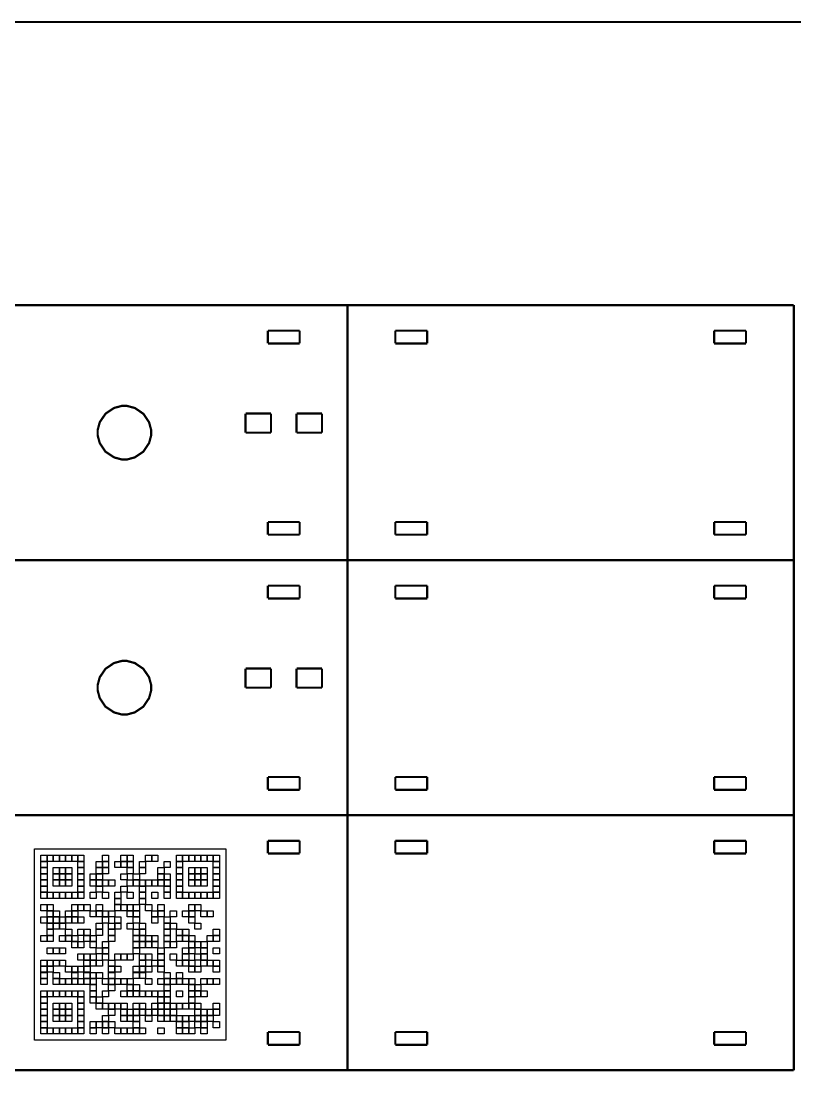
# Model space of a CAD drawing. Extents: x 0 to 19.7, y 0 to 19.7.
# Drawn here: x 7.66 to 12.44, y 13.17 to 19.7 of the extents above; entities that cross this region are included whole.
import ezdxf

# ---------------------------------------------------------------- set-up
doc = ezdxf.new("R2010")
doc.units = 0
doc.layers.get('0').update_dxf_attribs({"linetype": 'CONTINUOUS'})

msp = doc.modelspace()

# ---------------------------------------------------------------- linework, layer by layer
at = {"color": 0}
for points, const_width in [([(0.00553, 19.6907), (19.6906, 19.6907), (19.6906, 0.00559), (0.00553, 0.00559), (0.00553, 19.6907)], 0.01111), ([(8.13613, 17.1549), (8.13613, 17.1387), (8.14908, 17.0906), (8.18451, 17.0379), (8.23708, 17.0025), (8.28538, 16.9894), (8.30149, 16.9894), (8.31754, 16.9894), (8.36583, 17.0025), (8.4184, 17.0379), (8.45383, 17.0906), (8.46685, 17.1387), (8.46685, 17.1549), (8.46685, 17.171), (8.45383, 17.2193), (8.4184, 17.2718), (8.36583, 17.3074), (8.31754, 17.3203), (8.30149, 17.3203), (8.28538, 17.3203), (8.23708, 17.3074), (8.18451, 17.2718), (8.14908, 17.2193), (8.13613, 17.171), (8.13613, 17.1549)], 0.01378), ([(8.13613, 15.5801), (8.13613, 15.564), (8.14908, 15.5157), (8.18451, 15.4632), (8.23708, 15.4278), (8.28538, 15.4147), (8.30149, 15.4147), (8.31754, 15.4147), (8.36583, 15.4278), (8.4184, 15.4632), (8.45383, 15.5157), (8.46685, 15.564), (8.46685, 15.5801), (8.46685, 15.5963), (8.45383, 15.6444), (8.4184, 15.6969), (8.36583, 15.7324), (8.31754, 15.7454), (8.30149, 15.7454), (8.28538, 15.7454), (8.23708, 15.7324), (8.18451, 15.6969), (8.14908, 15.6444), (8.13613, 15.5963), (8.13613, 15.5801)], 0.01378)]:
    msp.add_lwpolyline(points, close=True, dxfattribs=dict(at, const_width=const_width))
at = {"color": 0, "const_width": 0.01378}
for points in [[(6.9235, 17.9424), (9.67942, 17.9424)], [(9.67942, 17.9424), (9.67942, 16.3675)], [(9.67942, 16.3675), (9.67942, 17.9424)], [(9.67942, 17.9424), (12.4353, 17.9424)], [(12.4353, 17.9424), (12.4353, 16.3675)], [(9.18728, 17.7847), (9.38417, 17.7847)], [(9.18728, 17.7061), (9.18728, 17.7847)], [(9.38417, 17.7847), (9.38417, 17.7061)], [(9.97472, 17.7847), (10.1716, 17.7847)], [(9.97472, 17.7061), (9.97472, 17.7847)], [(10.1716, 17.7847), (10.1716, 17.7061)], [(11.9432, 17.7847), (12.1401, 17.7847)], [(11.9432, 17.7061), (11.9432, 17.7847)], [(12.1401, 17.7847), (12.1401, 17.7061)], [(9.38417, 17.7061), (9.18728, 17.7061)], [(10.1716, 17.7061), (9.97472, 17.7061)], [(12.1401, 17.7061), (11.9432, 17.7061)], [(9.04953, 17.2729), (9.20697, 17.2729)], [(9.04953, 17.1549), (9.04953, 17.2729)], [(9.20697, 17.2729), (9.20697, 17.1549)], [(9.36447, 17.2729), (9.52197, 17.2729)], [(9.36447, 17.1549), (9.36447, 17.2729)], [(9.52197, 17.2729), (9.52197, 17.1549)], [(9.20697, 17.1549), (9.04953, 17.1549)], [(9.52197, 17.1549), (9.36447, 17.1549)], [(9.18728, 16.6036), (9.38417, 16.6036)], [(9.18728, 16.5249), (9.18728, 16.6036)], [(9.38417, 16.6036), (9.38417, 16.5249)], [(9.97472, 16.6036), (10.1716, 16.6036)], [(9.97472, 16.5249), (9.97472, 16.6036)], [(10.1716, 16.6036), (10.1716, 16.5249)], [(11.9432, 16.6036), (12.1401, 16.6036)], [(11.9432, 16.5249), (11.9432, 16.6036)], [(12.1401, 16.6036), (12.1401, 16.5249)], [(9.38417, 16.5249), (9.18728, 16.5249)], [(10.1716, 16.5249), (9.97472, 16.5249)], [(12.1401, 16.5249), (11.9432, 16.5249)], [(9.67942, 16.3675), (6.9235, 16.3675)], [(6.9235, 16.3675), (9.67942, 16.3675)], [(9.67942, 16.3675), (9.67942, 14.7926)], [(12.4353, 16.3675), (9.67942, 16.3675)], [(9.67942, 14.7926), (9.67942, 16.3675)], [(9.67942, 16.3675), (12.4353, 16.3675)], [(12.4353, 16.3675), (12.4353, 14.7926)], [(9.18728, 16.21), (9.38417, 16.21)], [(9.18728, 16.1312), (9.18728, 16.21)], [(9.38417, 16.21), (9.38417, 16.1312)], [(9.97472, 16.21), (10.1716, 16.21)], [(9.97472, 16.1312), (9.97472, 16.21)], [(10.1716, 16.21), (10.1716, 16.1312)], [(11.9432, 16.21), (12.1401, 16.21)], [(11.9432, 16.1312), (11.9432, 16.21)], [(12.1401, 16.21), (12.1401, 16.1312)], [(9.38417, 16.1312), (9.18728, 16.1312)], [(10.1716, 16.1312), (9.97472, 16.1312)], [(12.1401, 16.1312), (11.9432, 16.1312)], [(9.04953, 15.6982), (9.20697, 15.6982)], [(9.04953, 15.5801), (9.04953, 15.6982)], [(9.20697, 15.6982), (9.20697, 15.5801)], [(9.36447, 15.6982), (9.52197, 15.6982)], [(9.36447, 15.5801), (9.36447, 15.6982)], [(9.52197, 15.6982), (9.52197, 15.5801)], [(9.20697, 15.5801), (9.04953, 15.5801)], [(9.52197, 15.5801), (9.36447, 15.5801)], [(9.18728, 15.0289), (9.38417, 15.0289)], [(9.18728, 14.9501), (9.18728, 15.0289)], [(9.38417, 15.0289), (9.38417, 14.9501)], [(9.97472, 15.0289), (10.1716, 15.0289)], [(9.97472, 14.9501), (9.97472, 15.0289)], [(10.1716, 15.0289), (10.1716, 14.9501)], [(11.9432, 15.0289), (12.1401, 15.0289)], [(11.9432, 14.9501), (11.9432, 15.0289)], [(12.1401, 15.0289), (12.1401, 14.9501)], [(9.38417, 14.9501), (9.18728, 14.9501)], [(10.1716, 14.9501), (9.97472, 14.9501)], [(12.1401, 14.9501), (11.9432, 14.9501)], [(9.67942, 14.7926), (6.9235, 14.7926)], [(6.9235, 14.7926), (9.67942, 14.7926)], [(9.67942, 14.7926), (9.67942, 13.2178)], [(12.4353, 14.7926), (9.67942, 14.7926)], [(9.67942, 13.2178), (9.67942, 14.7926)], [(9.67942, 14.7926), (12.4353, 14.7926)], [(12.4353, 14.7926), (12.4353, 13.2178)], [(9.18728, 14.6351), (9.38417, 14.6351)], [(9.18728, 14.5564), (9.18728, 14.6351)], [(9.38417, 14.6351), (9.38417, 14.5564)], [(9.97472, 14.6351), (10.1716, 14.6351)], [(9.97472, 14.5564), (9.97472, 14.6351)], [(10.1716, 14.6351), (10.1716, 14.5564)], [(11.9432, 14.6351), (12.1401, 14.6351)], [(11.9432, 14.5564), (11.9432, 14.6351)], [(12.1401, 14.6351), (12.1401, 14.5564)], [(9.38417, 14.5564), (9.18728, 14.5564)], [(10.1716, 14.5564), (9.97472, 14.5564)], [(12.1401, 14.5564), (11.9432, 14.5564)], [(9.18728, 13.454), (9.38417, 13.454)], [(9.18728, 13.3753), (9.18728, 13.454)], [(9.38417, 13.454), (9.38417, 13.3753)], [(9.97472, 13.454), (10.1716, 13.454)], [(9.97472, 13.3753), (9.97472, 13.454)], [(10.1716, 13.454), (10.1716, 13.3753)], [(11.9432, 13.454), (12.1401, 13.454)], [(11.9432, 13.3753), (11.9432, 13.454)], [(12.1401, 13.454), (12.1401, 13.3753)], [(9.38417, 13.3753), (9.18728, 13.3753)], [(10.1716, 13.3753), (9.97472, 13.3753)], [(12.1401, 13.3753), (11.9432, 13.3753)], [(9.67942, 13.2178), (6.9235, 13.2178)], [(12.4353, 13.2178), (9.67942, 13.2178)]]:
    msp.add_lwpolyline(points, dxfattribs=at)
at = {"color": 7}
msp.add_lwpolyline([(7.74658, 14.5843), (8.92768, 14.5843), (8.92768, 13.4032), (7.74658, 13.4032), (7.74658, 14.5843)], close=True, dxfattribs=at)
at = {"color": 0}
for points in [[(7.78564, 14.5451), (7.82368, 14.5451), (7.82368, 14.5072), (7.78564, 14.5072), (7.78564, 14.5451)], [(7.78564, 14.5071), (7.82368, 14.5071), (7.82368, 14.469), (7.78564, 14.469), (7.78564, 14.5071)], [(7.82368, 14.5451), (7.86171, 14.5451), (7.86171, 14.5072), (7.82368, 14.5072), (7.82368, 14.5451)], [(7.86171, 14.5451), (7.89974, 14.5451), (7.89974, 14.5072), (7.86171, 14.5072), (7.86171, 14.5451)], [(7.89974, 14.5451), (7.93778, 14.5451), (7.93778, 14.5072), (7.89974, 14.5072), (7.89974, 14.5451)], [(7.93778, 14.5451), (7.97581, 14.5451), (7.97581, 14.5072), (7.93778, 14.5072), (7.93778, 14.5451)], [(7.97581, 14.5451), (8.01383, 14.5451), (8.01383, 14.5072), (7.97581, 14.5072), (7.97581, 14.5451)], [(8.01383, 14.5451), (8.05186, 14.5451), (8.05186, 14.5072), (8.01383, 14.5072), (8.01383, 14.5451)], [(8.01383, 14.5071), (8.05186, 14.5071), (8.05186, 14.469), (8.01383, 14.469), (8.01383, 14.5071)], [(8.12793, 14.5071), (8.16596, 14.5071), (8.16596, 14.469), (8.12793, 14.469), (8.12793, 14.5071)], [(8.16596, 14.5451), (8.204, 14.5451), (8.204, 14.5072), (8.16596, 14.5072), (8.16596, 14.5451)], [(8.16596, 14.5071), (8.204, 14.5071), (8.204, 14.469), (8.16596, 14.469), (8.16596, 14.5071)], [(8.24203, 14.5071), (8.28006, 14.5071), (8.28006, 14.469), (8.24203, 14.469), (8.24203, 14.5071)], [(8.28006, 14.5451), (8.31808, 14.5451), (8.31808, 14.5072), (8.28006, 14.5072), (8.28006, 14.5451)], [(8.28006, 14.5071), (8.31808, 14.5071), (8.31808, 14.469), (8.28006, 14.469), (8.28006, 14.5071)], [(8.31808, 14.5451), (8.35612, 14.5451), (8.35612, 14.5072), (8.31808, 14.5072), (8.31808, 14.5451)], [(8.31808, 14.5071), (8.35612, 14.5071), (8.35612, 14.469), (8.31808, 14.469), (8.31808, 14.5071)], [(8.39415, 14.5071), (8.43218, 14.5071), (8.43218, 14.469), (8.39415, 14.469), (8.39415, 14.5071)], [(8.43218, 14.5451), (8.47021, 14.5451), (8.47021, 14.5072), (8.43218, 14.5072), (8.43218, 14.5451)], [(8.47021, 14.5451), (8.50825, 14.5451), (8.50825, 14.5072), (8.47021, 14.5072), (8.47021, 14.5451)], [(8.54628, 14.5071), (8.58431, 14.5071), (8.58431, 14.469), (8.54628, 14.469), (8.54628, 14.5071)], [(8.62235, 14.5451), (8.66038, 14.5451), (8.66038, 14.5072), (8.62235, 14.5072), (8.62235, 14.5451)], [(8.62235, 14.5071), (8.66038, 14.5071), (8.66038, 14.469), (8.62235, 14.469), (8.62235, 14.5071)], [(8.66038, 14.5451), (8.6984, 14.5451), (8.6984, 14.5072), (8.66038, 14.5072), (8.66038, 14.5451)], [(8.6984, 14.5451), (8.73643, 14.5451), (8.73643, 14.5072), (8.6984, 14.5072), (8.6984, 14.5451)], [(8.73643, 14.5451), (8.77447, 14.5451), (8.77447, 14.5072), (8.73643, 14.5072), (8.73643, 14.5451)], [(8.77447, 14.5451), (8.8125, 14.5451), (8.8125, 14.5072), (8.77447, 14.5072), (8.77447, 14.5451)], [(8.8125, 14.5451), (8.85053, 14.5451), (8.85053, 14.5072), (8.8125, 14.5072), (8.8125, 14.5451)], [(8.85053, 14.5451), (8.88857, 14.5451), (8.88857, 14.5072), (8.85053, 14.5072), (8.85053, 14.5451)], [(8.85053, 14.5071), (8.88857, 14.5071), (8.88857, 14.469), (8.85053, 14.469), (8.85053, 14.5071)], [(7.78564, 14.469), (7.82368, 14.469), (7.82368, 14.4311), (7.78564, 14.4311), (7.78564, 14.469)], [(7.78564, 14.4311), (7.82368, 14.4311), (7.82368, 14.3931), (7.78564, 14.3931), (7.78564, 14.4311)], [(7.86171, 14.469), (7.89974, 14.469), (7.89974, 14.4311), (7.86171, 14.4311), (7.86171, 14.469)], [(7.86171, 14.4311), (7.89974, 14.4311), (7.89974, 14.3931), (7.86171, 14.3931), (7.86171, 14.4311)], [(7.89974, 14.469), (7.93778, 14.469), (7.93778, 14.4311), (7.89974, 14.4311), (7.89974, 14.469)], [(7.89974, 14.4311), (7.93778, 14.4311), (7.93778, 14.3931), (7.89974, 14.3931), (7.89974, 14.4311)], [(7.93778, 14.469), (7.97581, 14.469), (7.97581, 14.4311), (7.93778, 14.4311), (7.93778, 14.469)], [(7.93778, 14.4311), (7.97581, 14.4311), (7.97581, 14.3931), (7.93778, 14.3931), (7.93778, 14.4311)], [(8.01383, 14.469), (8.05186, 14.469), (8.05186, 14.4311), (8.01383, 14.4311), (8.01383, 14.469)], [(8.01383, 14.4311), (8.05186, 14.4311), (8.05186, 14.3931), (8.01383, 14.3931), (8.01383, 14.4311)], [(8.0899, 14.4311), (8.12793, 14.4311), (8.12793, 14.3931), (8.0899, 14.3931), (8.0899, 14.4311)], [(8.12793, 14.469), (8.16596, 14.469), (8.16596, 14.4311), (8.12793, 14.4311), (8.12793, 14.469)], [(8.12793, 14.4311), (8.16596, 14.4311), (8.16596, 14.3931), (8.12793, 14.3931), (8.12793, 14.4311)], [(8.16596, 14.469), (8.204, 14.469), (8.204, 14.4311), (8.16596, 14.4311), (8.16596, 14.469)], [(8.28006, 14.4311), (8.31808, 14.4311), (8.31808, 14.3931), (8.28006, 14.3931), (8.28006, 14.4311)], [(8.31808, 14.469), (8.35612, 14.469), (8.35612, 14.4311), (8.31808, 14.4311), (8.31808, 14.469)], [(8.35612, 14.4311), (8.39415, 14.4311), (8.39415, 14.3931), (8.35612, 14.3931), (8.35612, 14.4311)], [(8.39415, 14.469), (8.43218, 14.469), (8.43218, 14.4311), (8.39415, 14.4311), (8.39415, 14.469)], [(8.50825, 14.469), (8.54628, 14.469), (8.54628, 14.4311), (8.50825, 14.4311), (8.50825, 14.469)], [(8.50825, 14.4311), (8.54628, 14.4311), (8.54628, 14.3931), (8.50825, 14.3931), (8.50825, 14.4311)], [(8.54628, 14.4311), (8.58431, 14.4311), (8.58431, 14.3931), (8.54628, 14.3931), (8.54628, 14.4311)], [(8.62235, 14.469), (8.66038, 14.469), (8.66038, 14.4311), (8.62235, 14.4311), (8.62235, 14.469)], [(8.62235, 14.4311), (8.66038, 14.4311), (8.66038, 14.3931), (8.62235, 14.3931), (8.62235, 14.4311)], [(8.6984, 14.469), (8.73643, 14.469), (8.73643, 14.4311), (8.6984, 14.4311), (8.6984, 14.469)], [(8.6984, 14.4311), (8.73643, 14.4311), (8.73643, 14.3931), (8.6984, 14.3931), (8.6984, 14.4311)], [(8.73643, 14.469), (8.77447, 14.469), (8.77447, 14.4311), (8.73643, 14.4311), (8.73643, 14.469)], [(8.73643, 14.4311), (8.77447, 14.4311), (8.77447, 14.3931), (8.73643, 14.3931), (8.73643, 14.4311)], [(8.77447, 14.469), (8.8125, 14.469), (8.8125, 14.4311), (8.77447, 14.4311), (8.77447, 14.469)], [(8.77447, 14.4311), (8.8125, 14.4311), (8.8125, 14.3931), (8.77447, 14.3931), (8.77447, 14.4311)], [(8.85053, 14.469), (8.88857, 14.469), (8.88857, 14.4311), (8.85053, 14.4311), (8.85053, 14.469)], [(8.85053, 14.4311), (8.88857, 14.4311), (8.88857, 14.3931), (8.85053, 14.3931), (8.85053, 14.4311)], [(7.78564, 14.3931), (7.82368, 14.3931), (7.82368, 14.355), (7.78564, 14.355), (7.78564, 14.3931)], [(7.86171, 14.3931), (7.89974, 14.3931), (7.89974, 14.355), (7.86171, 14.355), (7.86171, 14.3931)], [(7.89974, 14.3931), (7.93778, 14.3931), (7.93778, 14.355), (7.89974, 14.355), (7.89974, 14.3931)], [(7.93778, 14.3931), (7.97581, 14.3931), (7.97581, 14.355), (7.93778, 14.355), (7.93778, 14.3931)], [(8.01383, 14.3931), (8.05186, 14.3931), (8.05186, 14.355), (8.01383, 14.355), (8.01383, 14.3931)], [(8.0899, 14.3931), (8.12793, 14.3931), (8.12793, 14.355), (8.0899, 14.355), (8.0899, 14.3931)], [(8.12793, 14.3931), (8.16596, 14.3931), (8.16596, 14.355), (8.12793, 14.355), (8.12793, 14.3931)], [(8.16596, 14.3931), (8.204, 14.3931), (8.204, 14.355), (8.16596, 14.355), (8.16596, 14.3931)], [(8.204, 14.3931), (8.24203, 14.3931), (8.24203, 14.355), (8.204, 14.355), (8.204, 14.3931)], [(8.31808, 14.3931), (8.35612, 14.3931), (8.35612, 14.355), (8.31808, 14.355), (8.31808, 14.3931)], [(8.35612, 14.3931), (8.39415, 14.3931), (8.39415, 14.355), (8.35612, 14.355), (8.35612, 14.3931)], [(8.39415, 14.3931), (8.43218, 14.3931), (8.43218, 14.355), (8.39415, 14.355), (8.39415, 14.3931)], [(8.43218, 14.3931), (8.47021, 14.3931), (8.47021, 14.355), (8.43218, 14.355), (8.43218, 14.3931)], [(8.47021, 14.3931), (8.50825, 14.3931), (8.50825, 14.355), (8.47021, 14.355), (8.47021, 14.3931)], [(8.50825, 14.3931), (8.54628, 14.3931), (8.54628, 14.355), (8.50825, 14.355), (8.50825, 14.3931)], [(8.54628, 14.3931), (8.58431, 14.3931), (8.58431, 14.355), (8.54628, 14.355), (8.54628, 14.3931)], [(8.62235, 14.3931), (8.66038, 14.3931), (8.66038, 14.355), (8.62235, 14.355), (8.62235, 14.3931)], [(8.6984, 14.3931), (8.73643, 14.3931), (8.73643, 14.355), (8.6984, 14.355), (8.6984, 14.3931)], [(8.73643, 14.3931), (8.77447, 14.3931), (8.77447, 14.355), (8.73643, 14.355), (8.73643, 14.3931)], [(8.77447, 14.3931), (8.8125, 14.3931), (8.8125, 14.355), (8.77447, 14.355), (8.77447, 14.3931)], [(8.85053, 14.3931), (8.88857, 14.3931), (8.88857, 14.355), (8.85053, 14.355), (8.85053, 14.3931)], [(7.78564, 14.355), (7.82368, 14.355), (7.82368, 14.3169), (7.78564, 14.3169), (7.78564, 14.355)], [(7.78564, 14.3169), (7.82368, 14.3169), (7.82368, 14.279), (7.78564, 14.279), (7.78564, 14.3169)], [(7.82368, 14.3169), (7.86171, 14.3169), (7.86171, 14.279), (7.82368, 14.279), (7.82368, 14.3169)], [(7.86171, 14.3169), (7.89974, 14.3169), (7.89974, 14.279), (7.86171, 14.279), (7.86171, 14.3169)], [(7.89974, 14.3169), (7.93778, 14.3169), (7.93778, 14.279), (7.89974, 14.279), (7.89974, 14.3169)], [(7.93778, 14.3169), (7.97581, 14.3169), (7.97581, 14.279), (7.93778, 14.279), (7.93778, 14.3169)], [(7.97581, 14.3169), (8.01383, 14.3169), (8.01383, 14.279), (7.97581, 14.279), (7.97581, 14.3169)], [(8.01383, 14.355), (8.05186, 14.355), (8.05186, 14.3169), (8.01383, 14.3169), (8.01383, 14.355)], [(8.01383, 14.3169), (8.05186, 14.3169), (8.05186, 14.279), (8.01383, 14.279), (8.01383, 14.3169)], [(8.0899, 14.3169), (8.12793, 14.3169), (8.12793, 14.279), (8.0899, 14.279), (8.0899, 14.3169)], [(8.12793, 14.355), (8.16596, 14.355), (8.16596, 14.3169), (8.12793, 14.3169), (8.12793, 14.355)], [(8.16596, 14.3169), (8.204, 14.3169), (8.204, 14.279), (8.16596, 14.279), (8.16596, 14.3169)], [(8.24203, 14.3169), (8.28006, 14.3169), (8.28006, 14.279), (8.24203, 14.279), (8.24203, 14.3169)], [(8.28006, 14.355), (8.31808, 14.355), (8.31808, 14.3169), (8.28006, 14.3169), (8.28006, 14.355)], [(8.31808, 14.3169), (8.35612, 14.3169), (8.35612, 14.279), (8.31808, 14.279), (8.31808, 14.3169)], [(8.39415, 14.355), (8.43218, 14.355), (8.43218, 14.3169), (8.39415, 14.3169), (8.39415, 14.355)], [(8.39415, 14.3169), (8.43218, 14.3169), (8.43218, 14.279), (8.39415, 14.279), (8.39415, 14.3169)], [(8.47021, 14.3169), (8.50825, 14.3169), (8.50825, 14.279), (8.47021, 14.279), (8.47021, 14.3169)], [(8.54628, 14.355), (8.58431, 14.355), (8.58431, 14.3169), (8.54628, 14.3169), (8.54628, 14.355)], [(8.54628, 14.3169), (8.58431, 14.3169), (8.58431, 14.279), (8.54628, 14.279), (8.54628, 14.3169)], [(8.62235, 14.355), (8.66038, 14.355), (8.66038, 14.3169), (8.62235, 14.3169), (8.62235, 14.355)], [(8.62235, 14.3169), (8.66038, 14.3169), (8.66038, 14.279), (8.62235, 14.279), (8.62235, 14.3169)], [(8.66038, 14.3169), (8.6984, 14.3169), (8.6984, 14.279), (8.66038, 14.279), (8.66038, 14.3169)], [(8.6984, 14.3169), (8.73643, 14.3169), (8.73643, 14.279), (8.6984, 14.279), (8.6984, 14.3169)], [(8.73643, 14.3169), (8.77447, 14.3169), (8.77447, 14.279), (8.73643, 14.279), (8.73643, 14.3169)], [(8.77447, 14.3169), (8.8125, 14.3169), (8.8125, 14.279), (8.77447, 14.279), (8.77447, 14.3169)], [(8.8125, 14.3169), (8.85053, 14.3169), (8.85053, 14.279), (8.8125, 14.279), (8.8125, 14.3169)], [(8.85053, 14.355), (8.88857, 14.355), (8.88857, 14.3169), (8.85053, 14.3169), (8.85053, 14.355)], [(8.85053, 14.3169), (8.88857, 14.3169), (8.88857, 14.279), (8.85053, 14.279), (8.85053, 14.3169)], [(7.78564, 14.2408), (7.82368, 14.2408), (7.82368, 14.2029), (7.78564, 14.2029), (7.78564, 14.2408)], [(7.82368, 14.2408), (7.86171, 14.2408), (7.86171, 14.2029), (7.82368, 14.2029), (7.82368, 14.2408)], [(7.97581, 14.2408), (8.01383, 14.2408), (8.01383, 14.2029), (7.97581, 14.2029), (7.97581, 14.2408)], [(8.01383, 14.2408), (8.05186, 14.2408), (8.05186, 14.2029), (8.01383, 14.2029), (8.01383, 14.2408)], [(8.05186, 14.2408), (8.0899, 14.2408), (8.0899, 14.2029), (8.05186, 14.2029), (8.05186, 14.2408)], [(8.12793, 14.2408), (8.16596, 14.2408), (8.16596, 14.2029), (8.12793, 14.2029), (8.12793, 14.2408)], [(8.24203, 14.2789), (8.28006, 14.2789), (8.28006, 14.241), (8.24203, 14.241), (8.24203, 14.2789)], [(8.24203, 14.2408), (8.28006, 14.2408), (8.28006, 14.2029), (8.24203, 14.2029), (8.24203, 14.2408)], [(8.28006, 14.2408), (8.31808, 14.2408), (8.31808, 14.2029), (8.28006, 14.2029), (8.28006, 14.2408)], [(8.31808, 14.2408), (8.35612, 14.2408), (8.35612, 14.2029), (8.31808, 14.2029), (8.31808, 14.2408)], [(8.35612, 14.2408), (8.39415, 14.2408), (8.39415, 14.2029), (8.35612, 14.2029), (8.35612, 14.2408)], [(8.39415, 14.2789), (8.43218, 14.2789), (8.43218, 14.241), (8.39415, 14.241), (8.39415, 14.2789)], [(8.43218, 14.2408), (8.47021, 14.2408), (8.47021, 14.2029), (8.43218, 14.2029), (8.43218, 14.2408)], [(8.50825, 14.2408), (8.54628, 14.2408), (8.54628, 14.2029), (8.50825, 14.2029), (8.50825, 14.2408)], [(8.6984, 14.2408), (8.73643, 14.2408), (8.73643, 14.2029), (8.6984, 14.2029), (8.6984, 14.2408)], [(8.73643, 14.2408), (8.77447, 14.2408), (8.77447, 14.2029), (8.73643, 14.2029), (8.73643, 14.2408)], [(7.78564, 14.1649), (7.82368, 14.1649), (7.82368, 14.1268), (7.78564, 14.1268), (7.78564, 14.1649)], [(7.82368, 14.2029), (7.86171, 14.2029), (7.86171, 14.1649), (7.82368, 14.1649), (7.82368, 14.2029)], [(7.82368, 14.1649), (7.86171, 14.1649), (7.86171, 14.1268), (7.82368, 14.1268), (7.82368, 14.1649)], [(7.86171, 14.2029), (7.89974, 14.2029), (7.89974, 14.1649), (7.86171, 14.1649), (7.86171, 14.2029)], [(7.86171, 14.1649), (7.89974, 14.1649), (7.89974, 14.1268), (7.86171, 14.1268), (7.86171, 14.1649)], [(7.89974, 14.1649), (7.93778, 14.1649), (7.93778, 14.1268), (7.89974, 14.1268), (7.89974, 14.1649)], [(7.93778, 14.2029), (7.97581, 14.2029), (7.97581, 14.1649), (7.93778, 14.1649), (7.93778, 14.2029)], [(7.93778, 14.1649), (7.97581, 14.1649), (7.97581, 14.1268), (7.93778, 14.1268), (7.93778, 14.1649)], [(7.97581, 14.2029), (8.01383, 14.2029), (8.01383, 14.1649), (7.97581, 14.1649), (7.97581, 14.2029)], [(7.97581, 14.1649), (8.01383, 14.1649), (8.01383, 14.1268), (7.97581, 14.1268), (7.97581, 14.1649)], [(8.01383, 14.1649), (8.05186, 14.1649), (8.05186, 14.1268), (8.01383, 14.1268), (8.01383, 14.1649)], [(8.0899, 14.2029), (8.12793, 14.2029), (8.12793, 14.1649), (8.0899, 14.1649), (8.0899, 14.2029)], [(8.12793, 14.2029), (8.16596, 14.2029), (8.16596, 14.1649), (8.12793, 14.1649), (8.12793, 14.2029)], [(8.16596, 14.2029), (8.204, 14.2029), (8.204, 14.1649), (8.16596, 14.1649), (8.16596, 14.2029)], [(8.16596, 14.1649), (8.204, 14.1649), (8.204, 14.1268), (8.16596, 14.1268), (8.16596, 14.1649)], [(8.204, 14.2029), (8.24203, 14.2029), (8.24203, 14.1649), (8.204, 14.1649), (8.204, 14.2029)], [(8.24203, 14.1649), (8.28006, 14.1649), (8.28006, 14.1268), (8.24203, 14.1268), (8.24203, 14.1649)], [(8.31808, 14.2029), (8.35612, 14.2029), (8.35612, 14.1649), (8.31808, 14.1649), (8.31808, 14.2029)], [(8.35612, 14.2029), (8.39415, 14.2029), (8.39415, 14.1649), (8.35612, 14.1649), (8.35612, 14.2029)], [(8.35612, 14.1649), (8.39415, 14.1649), (8.39415, 14.1268), (8.35612, 14.1268), (8.35612, 14.1649)], [(8.47021, 14.2029), (8.50825, 14.2029), (8.50825, 14.1649), (8.47021, 14.1649), (8.47021, 14.2029)], [(8.47021, 14.1649), (8.50825, 14.1649), (8.50825, 14.1268), (8.47021, 14.1268), (8.47021, 14.1649)], [(8.50825, 14.2029), (8.54628, 14.2029), (8.54628, 14.1649), (8.50825, 14.1649), (8.50825, 14.2029)], [(8.54628, 14.1649), (8.58431, 14.1649), (8.58431, 14.1268), (8.54628, 14.1268), (8.54628, 14.1649)], [(8.58431, 14.2029), (8.62235, 14.2029), (8.62235, 14.1649), (8.58431, 14.1649), (8.58431, 14.2029)], [(8.66038, 14.2029), (8.6984, 14.2029), (8.6984, 14.1649), (8.66038, 14.1649), (8.66038, 14.2029)], [(8.6984, 14.2029), (8.73643, 14.2029), (8.73643, 14.1649), (8.6984, 14.1649), (8.6984, 14.2029)], [(8.6984, 14.1649), (8.73643, 14.1649), (8.73643, 14.1268), (8.6984, 14.1268), (8.6984, 14.1649)], [(8.77447, 14.2029), (8.8125, 14.2029), (8.8125, 14.1649), (8.77447, 14.1649), (8.77447, 14.2029)], [(8.8125, 14.2029), (8.85053, 14.2029), (8.85053, 14.1649), (8.8125, 14.1649), (8.8125, 14.2029)], [(7.82368, 14.1268), (7.86171, 14.1268), (7.86171, 14.0888), (7.82368, 14.0888), (7.82368, 14.1268)], [(7.86171, 14.1268), (7.89974, 14.1268), (7.89974, 14.0888), (7.86171, 14.0888), (7.86171, 14.1268)], [(7.89974, 14.1268), (7.93778, 14.1268), (7.93778, 14.0888), (7.89974, 14.0888), (7.89974, 14.1268)], [(8.12793, 14.1268), (8.16596, 14.1268), (8.16596, 14.0888), (8.12793, 14.0888), (8.12793, 14.1268)], [(8.204, 14.1268), (8.24203, 14.1268), (8.24203, 14.0888), (8.204, 14.0888), (8.204, 14.1268)], [(8.24203, 14.1268), (8.28006, 14.1268), (8.28006, 14.0888), (8.24203, 14.0888), (8.24203, 14.1268)], [(8.31808, 14.1268), (8.35612, 14.1268), (8.35612, 14.0888), (8.31808, 14.0888), (8.31808, 14.1268)], [(8.39415, 14.1268), (8.43218, 14.1268), (8.43218, 14.0888), (8.39415, 14.0888), (8.39415, 14.1268)], [(8.54628, 14.1268), (8.58431, 14.1268), (8.58431, 14.0888), (8.54628, 14.0888), (8.54628, 14.1268)], [(8.58431, 14.1268), (8.62235, 14.1268), (8.62235, 14.0888), (8.58431, 14.0888), (8.58431, 14.1268)], [(8.73643, 14.1268), (8.77447, 14.1268), (8.77447, 14.0888), (8.73643, 14.0888), (8.73643, 14.1268)], [(7.78564, 14.0507), (7.82368, 14.0507), (7.82368, 14.0126), (7.78564, 14.0126), (7.78564, 14.0507)], [(7.82368, 14.0888), (7.86171, 14.0888), (7.86171, 14.0507), (7.82368, 14.0507), (7.82368, 14.0888)], [(7.82368, 14.0507), (7.86171, 14.0507), (7.86171, 14.0126), (7.82368, 14.0126), (7.82368, 14.0507)], [(7.89974, 14.0507), (7.93778, 14.0507), (7.93778, 14.0126), (7.89974, 14.0126), (7.89974, 14.0507)], [(7.93778, 14.0888), (7.97581, 14.0888), (7.97581, 14.0507), (7.93778, 14.0507), (7.93778, 14.0888)], [(7.93778, 14.0507), (7.97581, 14.0507), (7.97581, 14.0126), (7.93778, 14.0126), (7.93778, 14.0507)], [(7.97581, 14.0507), (8.01383, 14.0507), (8.01383, 14.0126), (7.97581, 14.0126), (7.97581, 14.0507)], [(8.01383, 14.0888), (8.05186, 14.0888), (8.05186, 14.0507), (8.01383, 14.0507), (8.01383, 14.0888)], [(8.05186, 14.0888), (8.0899, 14.0888), (8.0899, 14.0507), (8.05186, 14.0507), (8.05186, 14.0888)], [(8.05186, 14.0507), (8.0899, 14.0507), (8.0899, 14.0126), (8.05186, 14.0126), (8.05186, 14.0507)], [(8.0899, 14.0507), (8.12793, 14.0507), (8.12793, 14.0126), (8.0899, 14.0126), (8.0899, 14.0507)], [(8.12793, 14.0888), (8.16596, 14.0888), (8.16596, 14.0507), (8.12793, 14.0507), (8.12793, 14.0888)], [(8.204, 14.0888), (8.24203, 14.0888), (8.24203, 14.0507), (8.204, 14.0507), (8.204, 14.0888)], [(8.204, 14.0507), (8.24203, 14.0507), (8.24203, 14.0126), (8.204, 14.0126), (8.204, 14.0507)], [(8.35612, 14.0888), (8.39415, 14.0888), (8.39415, 14.0507), (8.35612, 14.0507), (8.35612, 14.0888)], [(8.35612, 14.0507), (8.39415, 14.0507), (8.39415, 14.0126), (8.35612, 14.0126), (8.35612, 14.0507)], [(8.39415, 14.0888), (8.43218, 14.0888), (8.43218, 14.0507), (8.39415, 14.0507), (8.39415, 14.0888)], [(8.39415, 14.0507), (8.43218, 14.0507), (8.43218, 14.0126), (8.39415, 14.0126), (8.39415, 14.0507)], [(8.43218, 14.0507), (8.47021, 14.0507), (8.47021, 14.0126), (8.43218, 14.0126), (8.43218, 14.0507)], [(8.47021, 14.0507), (8.50825, 14.0507), (8.50825, 14.0126), (8.47021, 14.0126), (8.47021, 14.0507)], [(8.54628, 14.0888), (8.58431, 14.0888), (8.58431, 14.0507), (8.54628, 14.0507), (8.54628, 14.0888)], [(8.54628, 14.0507), (8.58431, 14.0507), (8.58431, 14.0126), (8.54628, 14.0126), (8.54628, 14.0507)], [(8.62235, 14.0888), (8.66038, 14.0888), (8.66038, 14.0507), (8.62235, 14.0507), (8.62235, 14.0888)], [(8.62235, 14.0507), (8.66038, 14.0507), (8.66038, 14.0126), (8.62235, 14.0126), (8.62235, 14.0507)], [(8.66038, 14.0888), (8.6984, 14.0888), (8.6984, 14.0507), (8.66038, 14.0507), (8.66038, 14.0888)], [(8.66038, 14.0507), (8.6984, 14.0507), (8.6984, 14.0126), (8.66038, 14.0126), (8.66038, 14.0507)], [(8.6984, 14.0507), (8.73643, 14.0507), (8.73643, 14.0126), (8.6984, 14.0126), (8.6984, 14.0507)], [(8.8125, 14.0507), (8.85053, 14.0507), (8.85053, 14.0126), (8.8125, 14.0126), (8.8125, 14.0507)], [(8.85053, 14.0888), (8.88857, 14.0888), (8.88857, 14.0507), (8.85053, 14.0507), (8.85053, 14.0888)], [(8.85053, 14.0507), (8.88857, 14.0507), (8.88857, 14.0126), (8.85053, 14.0126), (8.85053, 14.0507)], [(7.82368, 13.9747), (7.86171, 13.9747), (7.86171, 13.9367), (7.82368, 13.9367), (7.82368, 13.9747)], [(7.86171, 13.9747), (7.89974, 13.9747), (7.89974, 13.9367), (7.86171, 13.9367), (7.86171, 13.9747)], [(7.89974, 13.9747), (7.93778, 13.9747), (7.93778, 13.9367), (7.89974, 13.9367), (7.89974, 13.9747)], [(7.97581, 14.0126), (8.01383, 14.0126), (8.01383, 13.9747), (7.97581, 13.9747), (7.97581, 14.0126)], [(8.01383, 14.0126), (8.05186, 14.0126), (8.05186, 13.9747), (8.01383, 13.9747), (8.01383, 14.0126)], [(8.0899, 14.0126), (8.12793, 14.0126), (8.12793, 13.9747), (8.0899, 13.9747), (8.0899, 14.0126)], [(8.12793, 13.9747), (8.16596, 13.9747), (8.16596, 13.9367), (8.12793, 13.9367), (8.12793, 13.9747)], [(8.16596, 14.0126), (8.204, 14.0126), (8.204, 13.9747), (8.16596, 13.9747), (8.16596, 14.0126)], [(8.16596, 13.9747), (8.204, 13.9747), (8.204, 13.9367), (8.16596, 13.9367), (8.16596, 13.9747)], [(8.35612, 14.0126), (8.39415, 14.0126), (8.39415, 13.9747), (8.35612, 13.9747), (8.35612, 14.0126)], [(8.35612, 13.9747), (8.39415, 13.9747), (8.39415, 13.9367), (8.35612, 13.9367), (8.35612, 13.9747)], [(8.39415, 14.0126), (8.43218, 14.0126), (8.43218, 13.9747), (8.39415, 13.9747), (8.39415, 14.0126)], [(8.43218, 14.0126), (8.47021, 14.0126), (8.47021, 13.9747), (8.43218, 13.9747), (8.43218, 14.0126)], [(8.47021, 14.0126), (8.50825, 14.0126), (8.50825, 13.9747), (8.47021, 13.9747), (8.47021, 14.0126)], [(8.50825, 13.9747), (8.54628, 13.9747), (8.54628, 13.9367), (8.50825, 13.9367), (8.50825, 13.9747)], [(8.54628, 14.0126), (8.58431, 14.0126), (8.58431, 13.9747), (8.54628, 13.9747), (8.54628, 14.0126)], [(8.58431, 14.0126), (8.62235, 14.0126), (8.62235, 13.9747), (8.58431, 13.9747), (8.58431, 14.0126)], [(8.66038, 13.9747), (8.6984, 13.9747), (8.6984, 13.9367), (8.66038, 13.9367), (8.66038, 13.9747)], [(8.6984, 14.0126), (8.73643, 14.0126), (8.73643, 13.9747), (8.6984, 13.9747), (8.6984, 14.0126)], [(8.6984, 13.9747), (8.73643, 13.9747), (8.73643, 13.9367), (8.6984, 13.9367), (8.6984, 13.9747)], [(8.73643, 14.0126), (8.77447, 14.0126), (8.77447, 13.9747), (8.73643, 13.9747), (8.73643, 14.0126)], [(8.77447, 14.0126), (8.8125, 14.0126), (8.8125, 13.9747), (8.77447, 13.9747), (8.77447, 14.0126)], [(8.77447, 13.9747), (8.8125, 13.9747), (8.8125, 13.9367), (8.77447, 13.9367), (8.77447, 13.9747)], [(8.85053, 13.9747), (8.88857, 13.9747), (8.88857, 13.9367), (8.85053, 13.9367), (8.85053, 13.9747)], [(8.01383, 13.9367), (8.05186, 13.9367), (8.05186, 13.8986), (8.01383, 13.8986), (8.01383, 13.9367)], [(8.05186, 13.9367), (8.0899, 13.9367), (8.0899, 13.8986), (8.05186, 13.8986), (8.05186, 13.9367)], [(8.0899, 13.9367), (8.12793, 13.9367), (8.12793, 13.8986), (8.0899, 13.8986), (8.0899, 13.9367)], [(8.16596, 13.9367), (8.204, 13.9367), (8.204, 13.8986), (8.16596, 13.8986), (8.16596, 13.9367)], [(8.24203, 13.9367), (8.28006, 13.9367), (8.28006, 13.8986), (8.24203, 13.8986), (8.24203, 13.9367)], [(8.28006, 13.9367), (8.31808, 13.9367), (8.31808, 13.8986), (8.28006, 13.8986), (8.28006, 13.9367)], [(8.31808, 13.9367), (8.35612, 13.9367), (8.35612, 13.8986), (8.31808, 13.8986), (8.31808, 13.9367)], [(8.39415, 13.9367), (8.43218, 13.9367), (8.43218, 13.8986), (8.39415, 13.8986), (8.39415, 13.9367)], [(8.43218, 13.9367), (8.47021, 13.9367), (8.47021, 13.8986), (8.43218, 13.8986), (8.43218, 13.9367)], [(8.50825, 13.9367), (8.54628, 13.9367), (8.54628, 13.8986), (8.50825, 13.8986), (8.50825, 13.9367)], [(8.58431, 13.9367), (8.62235, 13.9367), (8.62235, 13.8986), (8.58431, 13.8986), (8.58431, 13.9367)], [(8.66038, 13.9367), (8.6984, 13.9367), (8.6984, 13.8986), (8.66038, 13.8986), (8.66038, 13.9367)], [(8.73643, 13.9367), (8.77447, 13.9367), (8.77447, 13.8986), (8.73643, 13.8986), (8.73643, 13.9367)], [(8.77447, 13.9367), (8.8125, 13.9367), (8.8125, 13.8986), (8.77447, 13.8986), (8.77447, 13.9367)], [(7.78564, 13.8986), (7.82368, 13.8986), (7.82368, 13.8606), (7.78564, 13.8606), (7.78564, 13.8986)], [(7.78564, 13.8606), (7.82368, 13.8606), (7.82368, 13.8226), (7.78564, 13.8226), (7.78564, 13.8606)], [(7.82368, 13.8986), (7.86171, 13.8986), (7.86171, 13.8606), (7.82368, 13.8606), (7.82368, 13.8986)], [(7.82368, 13.8606), (7.86171, 13.8606), (7.86171, 13.8226), (7.82368, 13.8226), (7.82368, 13.8606)], [(7.86171, 13.8986), (7.89974, 13.8986), (7.89974, 13.8606), (7.86171, 13.8606), (7.86171, 13.8986)], [(7.89974, 13.8986), (7.93778, 13.8986), (7.93778, 13.8606), (7.89974, 13.8606), (7.89974, 13.8986)], [(7.93778, 13.8606), (7.97581, 13.8606), (7.97581, 13.8226), (7.93778, 13.8226), (7.93778, 13.8606)], [(7.97581, 13.8606), (8.01383, 13.8606), (8.01383, 13.8226), (7.97581, 13.8226), (7.97581, 13.8606)], [(8.01383, 13.8606), (8.05186, 13.8606), (8.05186, 13.8226), (8.01383, 13.8226), (8.01383, 13.8606)], [(8.05186, 13.8986), (8.0899, 13.8986), (8.0899, 13.8606), (8.05186, 13.8606), (8.05186, 13.8986)], [(8.05186, 13.8606), (8.0899, 13.8606), (8.0899, 13.8226), (8.05186, 13.8226), (8.05186, 13.8606)], [(8.0899, 13.8986), (8.12793, 13.8986), (8.12793, 13.8606), (8.0899, 13.8606), (8.0899, 13.8986)], [(8.12793, 13.8986), (8.16596, 13.8986), (8.16596, 13.8606), (8.12793, 13.8606), (8.12793, 13.8986)], [(8.204, 13.8986), (8.24203, 13.8986), (8.24203, 13.8606), (8.204, 13.8606), (8.204, 13.8986)], [(8.204, 13.8606), (8.24203, 13.8606), (8.24203, 13.8226), (8.204, 13.8226), (8.204, 13.8606)], [(8.24203, 13.8606), (8.28006, 13.8606), (8.28006, 13.8226), (8.24203, 13.8226), (8.24203, 13.8606)], [(8.35612, 13.8606), (8.39415, 13.8606), (8.39415, 13.8226), (8.35612, 13.8226), (8.35612, 13.8606)], [(8.39415, 13.8986), (8.43218, 13.8986), (8.43218, 13.8606), (8.39415, 13.8606), (8.39415, 13.8986)], [(8.39415, 13.8606), (8.43218, 13.8606), (8.43218, 13.8226), (8.39415, 13.8226), (8.39415, 13.8606)], [(8.43218, 13.8606), (8.47021, 13.8606), (8.47021, 13.8226), (8.43218, 13.8226), (8.43218, 13.8606)], [(8.47021, 13.8986), (8.50825, 13.8986), (8.50825, 13.8606), (8.47021, 13.8606), (8.47021, 13.8986)], [(8.50825, 13.8986), (8.54628, 13.8986), (8.54628, 13.8606), (8.50825, 13.8606), (8.50825, 13.8986)], [(8.50825, 13.8606), (8.54628, 13.8606), (8.54628, 13.8226), (8.50825, 13.8226), (8.50825, 13.8606)], [(8.62235, 13.8986), (8.66038, 13.8986), (8.66038, 13.8606), (8.62235, 13.8606), (8.62235, 13.8986)], [(8.66038, 13.8986), (8.6984, 13.8986), (8.6984, 13.8606), (8.66038, 13.8606), (8.66038, 13.8986)], [(8.6984, 13.8986), (8.73643, 13.8986), (8.73643, 13.8606), (8.6984, 13.8606), (8.6984, 13.8986)], [(8.6984, 13.8606), (8.73643, 13.8606), (8.73643, 13.8226), (8.6984, 13.8226), (8.6984, 13.8606)], [(8.73643, 13.8606), (8.77447, 13.8606), (8.77447, 13.8226), (8.73643, 13.8226), (8.73643, 13.8606)], [(8.77447, 13.8986), (8.8125, 13.8986), (8.8125, 13.8606), (8.77447, 13.8606), (8.77447, 13.8986)], [(8.8125, 13.8986), (8.85053, 13.8986), (8.85053, 13.8606), (8.8125, 13.8606), (8.8125, 13.8986)], [(8.85053, 13.8986), (8.88857, 13.8986), (8.88857, 13.8606), (8.85053, 13.8606), (8.85053, 13.8986)], [(8.85053, 13.8606), (8.88857, 13.8606), (8.88857, 13.8226), (8.85053, 13.8226), (8.85053, 13.8606)], [(7.78564, 13.8225), (7.82368, 13.8225), (7.82368, 13.7845), (7.78564, 13.7845), (7.78564, 13.8225)], [(7.78564, 13.7845), (7.82368, 13.7845), (7.82368, 13.7465), (7.78564, 13.7465), (7.78564, 13.7845)], [(7.86171, 13.8225), (7.89974, 13.8225), (7.89974, 13.7845), (7.86171, 13.7845), (7.86171, 13.8225)], [(7.86171, 13.7845), (7.89974, 13.7845), (7.89974, 13.7465), (7.86171, 13.7465), (7.86171, 13.7845)], [(7.89974, 13.7845), (7.93778, 13.7845), (7.93778, 13.7465), (7.89974, 13.7465), (7.89974, 13.7845)], [(7.93778, 13.7845), (7.97581, 13.7845), (7.97581, 13.7465), (7.93778, 13.7465), (7.93778, 13.7845)], [(7.97581, 13.8225), (8.01383, 13.8225), (8.01383, 13.7845), (7.97581, 13.7845), (7.97581, 13.8225)], [(7.97581, 13.7845), (8.01383, 13.7845), (8.01383, 13.7465), (7.97581, 13.7465), (7.97581, 13.7845)], [(8.01383, 13.7845), (8.05186, 13.7845), (8.05186, 13.7465), (8.01383, 13.7465), (8.01383, 13.7845)], [(8.05186, 13.8225), (8.0899, 13.8225), (8.0899, 13.7845), (8.05186, 13.7845), (8.05186, 13.8225)], [(8.05186, 13.7845), (8.0899, 13.7845), (8.0899, 13.7465), (8.05186, 13.7465), (8.05186, 13.7845)], [(8.0899, 13.8225), (8.12793, 13.8225), (8.12793, 13.7845), (8.0899, 13.7845), (8.0899, 13.8225)], [(8.0899, 13.7845), (8.12793, 13.7845), (8.12793, 13.7465), (8.0899, 13.7465), (8.0899, 13.7845)], [(8.12793, 13.8225), (8.16596, 13.8225), (8.16596, 13.7845), (8.12793, 13.7845), (8.12793, 13.8225)], [(8.16596, 13.7845), (8.204, 13.7845), (8.204, 13.7465), (8.16596, 13.7465), (8.16596, 13.7845)], [(8.204, 13.8225), (8.24203, 13.8225), (8.24203, 13.7845), (8.204, 13.7845), (8.204, 13.8225)], [(8.204, 13.7845), (8.24203, 13.7845), (8.24203, 13.7465), (8.204, 13.7465), (8.204, 13.7845)], [(8.24203, 13.7845), (8.28006, 13.7845), (8.28006, 13.7465), (8.24203, 13.7465), (8.24203, 13.7845)], [(8.28006, 13.7845), (8.31808, 13.7845), (8.31808, 13.7465), (8.28006, 13.7465), (8.28006, 13.7845)], [(8.31808, 13.7845), (8.35612, 13.7845), (8.35612, 13.7465), (8.31808, 13.7465), (8.31808, 13.7845)], [(8.35612, 13.8225), (8.39415, 13.8225), (8.39415, 13.7845), (8.35612, 13.7845), (8.35612, 13.8225)], [(8.39415, 13.8225), (8.43218, 13.8225), (8.43218, 13.7845), (8.39415, 13.7845), (8.39415, 13.8225)], [(8.43218, 13.7845), (8.47021, 13.7845), (8.47021, 13.7465), (8.43218, 13.7465), (8.43218, 13.7845)], [(8.50825, 13.7845), (8.54628, 13.7845), (8.54628, 13.7465), (8.50825, 13.7465), (8.50825, 13.7845)], [(8.54628, 13.8225), (8.58431, 13.8225), (8.58431, 13.7845), (8.54628, 13.7845), (8.54628, 13.8225)], [(8.54628, 13.7845), (8.58431, 13.7845), (8.58431, 13.7465), (8.54628, 13.7465), (8.54628, 13.7845)], [(8.58431, 13.7845), (8.62235, 13.7845), (8.62235, 13.7465), (8.58431, 13.7465), (8.58431, 13.7845)], [(8.62235, 13.8225), (8.66038, 13.8225), (8.66038, 13.7845), (8.62235, 13.7845), (8.62235, 13.8225)], [(8.62235, 13.7845), (8.66038, 13.7845), (8.66038, 13.7465), (8.62235, 13.7465), (8.62235, 13.7845)], [(8.66038, 13.7845), (8.6984, 13.7845), (8.6984, 13.7465), (8.66038, 13.7465), (8.66038, 13.7845)], [(8.6984, 13.7845), (8.73643, 13.7845), (8.73643, 13.7465), (8.6984, 13.7465), (8.6984, 13.7845)], [(8.77447, 13.7845), (8.8125, 13.7845), (8.8125, 13.7465), (8.77447, 13.7465), (8.77447, 13.7845)], [(8.8125, 13.7845), (8.85053, 13.7845), (8.85053, 13.7465), (8.8125, 13.7465), (8.8125, 13.7845)], [(8.85053, 13.7845), (8.88857, 13.7845), (8.88857, 13.7465), (8.85053, 13.7465), (8.85053, 13.7845)], [(7.78564, 13.7085), (7.82368, 13.7085), (7.82368, 13.6705), (7.78564, 13.6705), (7.78564, 13.7085)], [(7.82368, 13.7085), (7.86171, 13.7085), (7.86171, 13.6705), (7.82368, 13.6705), (7.82368, 13.7085)], [(7.86171, 13.7085), (7.89974, 13.7085), (7.89974, 13.6705), (7.86171, 13.6705), (7.86171, 13.7085)], [(7.89974, 13.7085), (7.93778, 13.7085), (7.93778, 13.6705), (7.89974, 13.6705), (7.89974, 13.7085)], [(7.93778, 13.7085), (7.97581, 13.7085), (7.97581, 13.6705), (7.93778, 13.6705), (7.93778, 13.7085)], [(7.97581, 13.7085), (8.01383, 13.7085), (8.01383, 13.6705), (7.97581, 13.6705), (7.97581, 13.7085)], [(8.01383, 13.7085), (8.05186, 13.7085), (8.05186, 13.6705), (8.01383, 13.6705), (8.01383, 13.7085)], [(8.0899, 13.7465), (8.12793, 13.7465), (8.12793, 13.7085), (8.0899, 13.7085), (8.0899, 13.7465)], [(8.0899, 13.7085), (8.12793, 13.7085), (8.12793, 13.6705), (8.0899, 13.6705), (8.0899, 13.7085)], [(8.16596, 13.7085), (8.204, 13.7085), (8.204, 13.6705), (8.16596, 13.6705), (8.16596, 13.7085)], [(8.204, 13.7465), (8.24203, 13.7465), (8.24203, 13.7085), (8.204, 13.7085), (8.204, 13.7465)], [(8.28006, 13.7085), (8.31808, 13.7085), (8.31808, 13.6705), (8.28006, 13.6705), (8.28006, 13.7085)], [(8.31808, 13.7465), (8.35612, 13.7465), (8.35612, 13.7085), (8.31808, 13.7085), (8.31808, 13.7465)], [(8.31808, 13.7085), (8.35612, 13.7085), (8.35612, 13.6705), (8.31808, 13.6705), (8.31808, 13.7085)], [(8.35612, 13.7465), (8.39415, 13.7465), (8.39415, 13.7085), (8.35612, 13.7085), (8.35612, 13.7465)], [(8.35612, 13.7085), (8.39415, 13.7085), (8.39415, 13.6705), (8.35612, 13.6705), (8.35612, 13.7085)], [(8.39415, 13.7085), (8.43218, 13.7085), (8.43218, 13.6705), (8.39415, 13.6705), (8.39415, 13.7085)], [(8.43218, 13.7085), (8.47021, 13.7085), (8.47021, 13.6705), (8.43218, 13.6705), (8.43218, 13.7085)], [(8.47021, 13.7085), (8.50825, 13.7085), (8.50825, 13.6705), (8.47021, 13.6705), (8.47021, 13.7085)], [(8.50825, 13.7085), (8.54628, 13.7085), (8.54628, 13.6705), (8.50825, 13.6705), (8.50825, 13.7085)], [(8.54628, 13.7465), (8.58431, 13.7465), (8.58431, 13.7085), (8.54628, 13.7085), (8.54628, 13.7465)], [(8.54628, 13.7085), (8.58431, 13.7085), (8.58431, 13.6705), (8.54628, 13.6705), (8.54628, 13.7085)], [(8.62235, 13.7085), (8.66038, 13.7085), (8.66038, 13.6705), (8.62235, 13.6705), (8.62235, 13.7085)], [(8.6984, 13.7465), (8.73643, 13.7465), (8.73643, 13.7085), (8.6984, 13.7085), (8.6984, 13.7465)], [(8.6984, 13.7085), (8.73643, 13.7085), (8.73643, 13.6705), (8.6984, 13.6705), (8.6984, 13.7085)], [(8.73643, 13.7465), (8.77447, 13.7465), (8.77447, 13.7085), (8.73643, 13.7085), (8.73643, 13.7465)], [(8.73643, 13.7085), (8.77447, 13.7085), (8.77447, 13.6705), (8.73643, 13.6705), (8.73643, 13.7085)], [(8.77447, 13.7085), (8.8125, 13.7085), (8.8125, 13.6705), (8.77447, 13.6705), (8.77447, 13.7085)], [(7.78564, 13.6704), (7.82368, 13.6704), (7.82368, 13.6324), (7.78564, 13.6324), (7.78564, 13.6704)], [(8.01383, 13.6704), (8.05186, 13.6704), (8.05186, 13.6324), (8.01383, 13.6324), (8.01383, 13.6704)], [(8.0899, 13.6704), (8.12793, 13.6704), (8.12793, 13.6324), (8.0899, 13.6324), (8.0899, 13.6704)], [(8.12793, 13.6704), (8.16596, 13.6704), (8.16596, 13.6324), (8.12793, 13.6324), (8.12793, 13.6704)], [(8.50825, 13.6704), (8.54628, 13.6704), (8.54628, 13.6324), (8.50825, 13.6324), (8.50825, 13.6704)], [(8.54628, 13.6704), (8.58431, 13.6704), (8.58431, 13.6324), (8.54628, 13.6324), (8.54628, 13.6704)], [(8.6984, 13.6704), (8.73643, 13.6704), (8.73643, 13.6324), (8.6984, 13.6324), (8.6984, 13.6704)], [(7.78564, 13.6324), (7.82368, 13.6324), (7.82368, 13.5944), (7.78564, 13.5944), (7.78564, 13.6324)], [(7.78564, 13.5944), (7.82368, 13.5944), (7.82368, 13.5564), (7.78564, 13.5564), (7.78564, 13.5944)], [(7.86171, 13.6324), (7.89974, 13.6324), (7.89974, 13.5944), (7.86171, 13.5944), (7.86171, 13.6324)], [(7.86171, 13.5944), (7.89974, 13.5944), (7.89974, 13.5564), (7.86171, 13.5564), (7.86171, 13.5944)], [(7.89974, 13.6324), (7.93778, 13.6324), (7.93778, 13.5944), (7.89974, 13.5944), (7.89974, 13.6324)], [(7.89974, 13.5944), (7.93778, 13.5944), (7.93778, 13.5564), (7.89974, 13.5564), (7.89974, 13.5944)], [(7.93778, 13.6324), (7.97581, 13.6324), (7.97581, 13.5944), (7.93778, 13.5944), (7.93778, 13.6324)], [(7.93778, 13.5944), (7.97581, 13.5944), (7.97581, 13.5564), (7.93778, 13.5564), (7.93778, 13.5944)], [(8.01383, 13.6324), (8.05186, 13.6324), (8.05186, 13.5944), (8.01383, 13.5944), (8.01383, 13.6324)], [(8.01383, 13.5944), (8.05186, 13.5944), (8.05186, 13.5564), (8.01383, 13.5564), (8.01383, 13.5944)], [(8.12793, 13.6324), (8.16596, 13.6324), (8.16596, 13.5944), (8.12793, 13.5944), (8.12793, 13.6324)], [(8.16596, 13.6324), (8.204, 13.6324), (8.204, 13.5944), (8.16596, 13.5944), (8.16596, 13.6324)], [(8.204, 13.6324), (8.24203, 13.6324), (8.24203, 13.5944), (8.204, 13.5944), (8.204, 13.6324)], [(8.204, 13.5944), (8.24203, 13.5944), (8.24203, 13.5564), (8.204, 13.5564), (8.204, 13.5944)], [(8.24203, 13.6324), (8.28006, 13.6324), (8.28006, 13.5944), (8.24203, 13.5944), (8.24203, 13.6324)], [(8.28006, 13.6324), (8.31808, 13.6324), (8.31808, 13.5944), (8.28006, 13.5944), (8.28006, 13.6324)], [(8.28006, 13.5944), (8.31808, 13.5944), (8.31808, 13.5564), (8.28006, 13.5564), (8.28006, 13.5944)], [(8.31808, 13.5944), (8.35612, 13.5944), (8.35612, 13.5564), (8.31808, 13.5564), (8.31808, 13.5944)], [(8.35612, 13.6324), (8.39415, 13.6324), (8.39415, 13.5944), (8.35612, 13.5944), (8.35612, 13.6324)], [(8.35612, 13.5944), (8.39415, 13.5944), (8.39415, 13.5564), (8.35612, 13.5564), (8.35612, 13.5944)], [(8.39415, 13.6324), (8.43218, 13.6324), (8.43218, 13.5944), (8.39415, 13.5944), (8.39415, 13.6324)], [(8.39415, 13.5944), (8.43218, 13.5944), (8.43218, 13.5564), (8.39415, 13.5564), (8.39415, 13.5944)], [(8.43218, 13.5944), (8.47021, 13.5944), (8.47021, 13.5564), (8.43218, 13.5564), (8.43218, 13.5944)], [(8.47021, 13.6324), (8.50825, 13.6324), (8.50825, 13.5944), (8.47021, 13.5944), (8.47021, 13.6324)], [(8.47021, 13.5944), (8.50825, 13.5944), (8.50825, 13.5564), (8.47021, 13.5564), (8.47021, 13.5944)], [(8.50825, 13.6324), (8.54628, 13.6324), (8.54628, 13.5944), (8.50825, 13.5944), (8.50825, 13.6324)], [(8.50825, 13.5944), (8.54628, 13.5944), (8.54628, 13.5564), (8.50825, 13.5564), (8.50825, 13.5944)], [(8.54628, 13.6324), (8.58431, 13.6324), (8.58431, 13.5944), (8.54628, 13.5944), (8.54628, 13.6324)], [(8.54628, 13.5944), (8.58431, 13.5944), (8.58431, 13.5564), (8.54628, 13.5564), (8.54628, 13.5944)], [(8.58431, 13.6324), (8.62235, 13.6324), (8.62235, 13.5944), (8.58431, 13.5944), (8.58431, 13.6324)], [(8.58431, 13.5944), (8.62235, 13.5944), (8.62235, 13.5564), (8.58431, 13.5564), (8.58431, 13.5944)], [(8.62235, 13.6324), (8.66038, 13.6324), (8.66038, 13.5944), (8.62235, 13.5944), (8.62235, 13.6324)], [(8.66038, 13.6324), (8.6984, 13.6324), (8.6984, 13.5944), (8.66038, 13.5944), (8.66038, 13.6324)], [(8.6984, 13.6324), (8.73643, 13.6324), (8.73643, 13.5944), (8.6984, 13.5944), (8.6984, 13.6324)], [(8.73643, 13.6324), (8.77447, 13.6324), (8.77447, 13.5944), (8.73643, 13.5944), (8.73643, 13.6324)], [(8.73643, 13.5944), (8.77447, 13.5944), (8.77447, 13.5564), (8.73643, 13.5564), (8.73643, 13.5944)], [(8.77447, 13.5944), (8.8125, 13.5944), (8.8125, 13.5564), (8.77447, 13.5564), (8.77447, 13.5944)], [(8.8125, 13.5944), (8.85053, 13.5944), (8.85053, 13.5564), (8.8125, 13.5564), (8.8125, 13.5944)], [(8.85053, 13.6324), (8.88857, 13.6324), (8.88857, 13.5944), (8.85053, 13.5944), (8.85053, 13.6324)], [(8.85053, 13.5944), (8.88857, 13.5944), (8.88857, 13.5564), (8.85053, 13.5564), (8.85053, 13.5944)], [(7.78564, 13.5563), (7.82368, 13.5563), (7.82368, 13.5183), (7.78564, 13.5183), (7.78564, 13.5563)], [(7.78564, 13.5183), (7.82368, 13.5183), (7.82368, 13.4803), (7.78564, 13.4803), (7.78564, 13.5183)], [(7.86171, 13.5563), (7.89974, 13.5563), (7.89974, 13.5183), (7.86171, 13.5183), (7.86171, 13.5563)], [(7.89974, 13.5563), (7.93778, 13.5563), (7.93778, 13.5183), (7.89974, 13.5183), (7.89974, 13.5563)], [(7.93778, 13.5563), (7.97581, 13.5563), (7.97581, 13.5183), (7.93778, 13.5183), (7.93778, 13.5563)], [(8.01383, 13.5563), (8.05186, 13.5563), (8.05186, 13.5183), (8.01383, 13.5183), (8.01383, 13.5563)], [(8.01383, 13.5183), (8.05186, 13.5183), (8.05186, 13.4803), (8.01383, 13.4803), (8.01383, 13.5183)], [(8.0899, 13.5183), (8.12793, 13.5183), (8.12793, 13.4803), (8.0899, 13.4803), (8.0899, 13.5183)], [(8.12793, 13.5183), (8.16596, 13.5183), (8.16596, 13.4803), (8.12793, 13.4803), (8.12793, 13.5183)], [(8.16596, 13.5563), (8.204, 13.5563), (8.204, 13.5183), (8.16596, 13.5183), (8.16596, 13.5563)], [(8.16596, 13.5183), (8.204, 13.5183), (8.204, 13.4803), (8.16596, 13.4803), (8.16596, 13.5183)], [(8.204, 13.5183), (8.24203, 13.5183), (8.24203, 13.4803), (8.204, 13.4803), (8.204, 13.5183)], [(8.28006, 13.5563), (8.31808, 13.5563), (8.31808, 13.5183), (8.28006, 13.5183), (8.28006, 13.5563)], [(8.31808, 13.5563), (8.35612, 13.5563), (8.35612, 13.5183), (8.31808, 13.5183), (8.31808, 13.5563)], [(8.35612, 13.5563), (8.39415, 13.5563), (8.39415, 13.5183), (8.35612, 13.5183), (8.35612, 13.5563)], [(8.35612, 13.5183), (8.39415, 13.5183), (8.39415, 13.4803), (8.35612, 13.4803), (8.35612, 13.5183)], [(8.43218, 13.5563), (8.47021, 13.5563), (8.47021, 13.5183), (8.43218, 13.5183), (8.43218, 13.5563)], [(8.50825, 13.5563), (8.54628, 13.5563), (8.54628, 13.5183), (8.50825, 13.5183), (8.50825, 13.5563)], [(8.54628, 13.5563), (8.58431, 13.5563), (8.58431, 13.5183), (8.54628, 13.5183), (8.54628, 13.5563)], [(8.58431, 13.5563), (8.62235, 13.5563), (8.62235, 13.5183), (8.58431, 13.5183), (8.58431, 13.5563)], [(8.62235, 13.5563), (8.66038, 13.5563), (8.66038, 13.5183), (8.62235, 13.5183), (8.62235, 13.5563)], [(8.62235, 13.5183), (8.66038, 13.5183), (8.66038, 13.4803), (8.62235, 13.4803), (8.62235, 13.5183)], [(8.66038, 13.5563), (8.6984, 13.5563), (8.6984, 13.5183), (8.66038, 13.5183), (8.66038, 13.5563)], [(8.66038, 13.5183), (8.6984, 13.5183), (8.6984, 13.4803), (8.66038, 13.4803), (8.66038, 13.5183)], [(8.6984, 13.5563), (8.73643, 13.5563), (8.73643, 13.5183), (8.6984, 13.5183), (8.6984, 13.5563)], [(8.73643, 13.5563), (8.77447, 13.5563), (8.77447, 13.5183), (8.73643, 13.5183), (8.73643, 13.5563)], [(8.73643, 13.5183), (8.77447, 13.5183), (8.77447, 13.4803), (8.73643, 13.4803), (8.73643, 13.5183)], [(8.77447, 13.5563), (8.8125, 13.5563), (8.8125, 13.5183), (8.77447, 13.5183), (8.77447, 13.5563)], [(8.77447, 13.5183), (8.8125, 13.5183), (8.8125, 13.4803), (8.77447, 13.4803), (8.77447, 13.5183)], [(8.8125, 13.5563), (8.85053, 13.5563), (8.85053, 13.5183), (8.8125, 13.5183), (8.8125, 13.5563)], [(8.85053, 13.5183), (8.88857, 13.5183), (8.88857, 13.4803), (8.85053, 13.4803), (8.85053, 13.5183)], [(7.78564, 13.4803), (7.82368, 13.4803), (7.82368, 13.4423), (7.78564, 13.4423), (7.78564, 13.4803)], [(7.82368, 13.4803), (7.86171, 13.4803), (7.86171, 13.4423), (7.82368, 13.4423), (7.82368, 13.4803)], [(7.86171, 13.4803), (7.89974, 13.4803), (7.89974, 13.4423), (7.86171, 13.4423), (7.86171, 13.4803)], [(7.89974, 13.4803), (7.93778, 13.4803), (7.93778, 13.4423), (7.89974, 13.4423), (7.89974, 13.4803)], [(7.93778, 13.4803), (7.97581, 13.4803), (7.97581, 13.4423), (7.93778, 13.4423), (7.93778, 13.4803)], [(7.97581, 13.4803), (8.01383, 13.4803), (8.01383, 13.4423), (7.97581, 13.4423), (7.97581, 13.4803)], [(8.01383, 13.4803), (8.05186, 13.4803), (8.05186, 13.4423), (8.01383, 13.4423), (8.01383, 13.4803)], [(8.0899, 13.4803), (8.12793, 13.4803), (8.12793, 13.4423), (8.0899, 13.4423), (8.0899, 13.4803)], [(8.16596, 13.4803), (8.204, 13.4803), (8.204, 13.4423), (8.16596, 13.4423), (8.16596, 13.4803)], [(8.24203, 13.4803), (8.28006, 13.4803), (8.28006, 13.4423), (8.24203, 13.4423), (8.24203, 13.4803)], [(8.28006, 13.4803), (8.31808, 13.4803), (8.31808, 13.4423), (8.28006, 13.4423), (8.28006, 13.4803)], [(8.31808, 13.4803), (8.35612, 13.4803), (8.35612, 13.4423), (8.31808, 13.4423), (8.31808, 13.4803)], [(8.35612, 13.4803), (8.39415, 13.4803), (8.39415, 13.4423), (8.35612, 13.4423), (8.35612, 13.4803)], [(8.39415, 13.4803), (8.43218, 13.4803), (8.43218, 13.4423), (8.39415, 13.4423), (8.39415, 13.4803)], [(8.50825, 13.4803), (8.54628, 13.4803), (8.54628, 13.4423), (8.50825, 13.4423), (8.50825, 13.4803)], [(8.62235, 13.4803), (8.66038, 13.4803), (8.66038, 13.4423), (8.62235, 13.4423), (8.62235, 13.4803)], [(8.66038, 13.4803), (8.6984, 13.4803), (8.6984, 13.4423), (8.66038, 13.4423), (8.66038, 13.4803)], [(8.6984, 13.4803), (8.73643, 13.4803), (8.73643, 13.4423), (8.6984, 13.4423), (8.6984, 13.4803)], [(8.77447, 13.4803), (8.8125, 13.4803), (8.8125, 13.4423), (8.77447, 13.4423), (8.77447, 13.4803)]]:
    msp.add_lwpolyline(points, close=True, dxfattribs=at)

doc.saveas('drawing.dxf')
